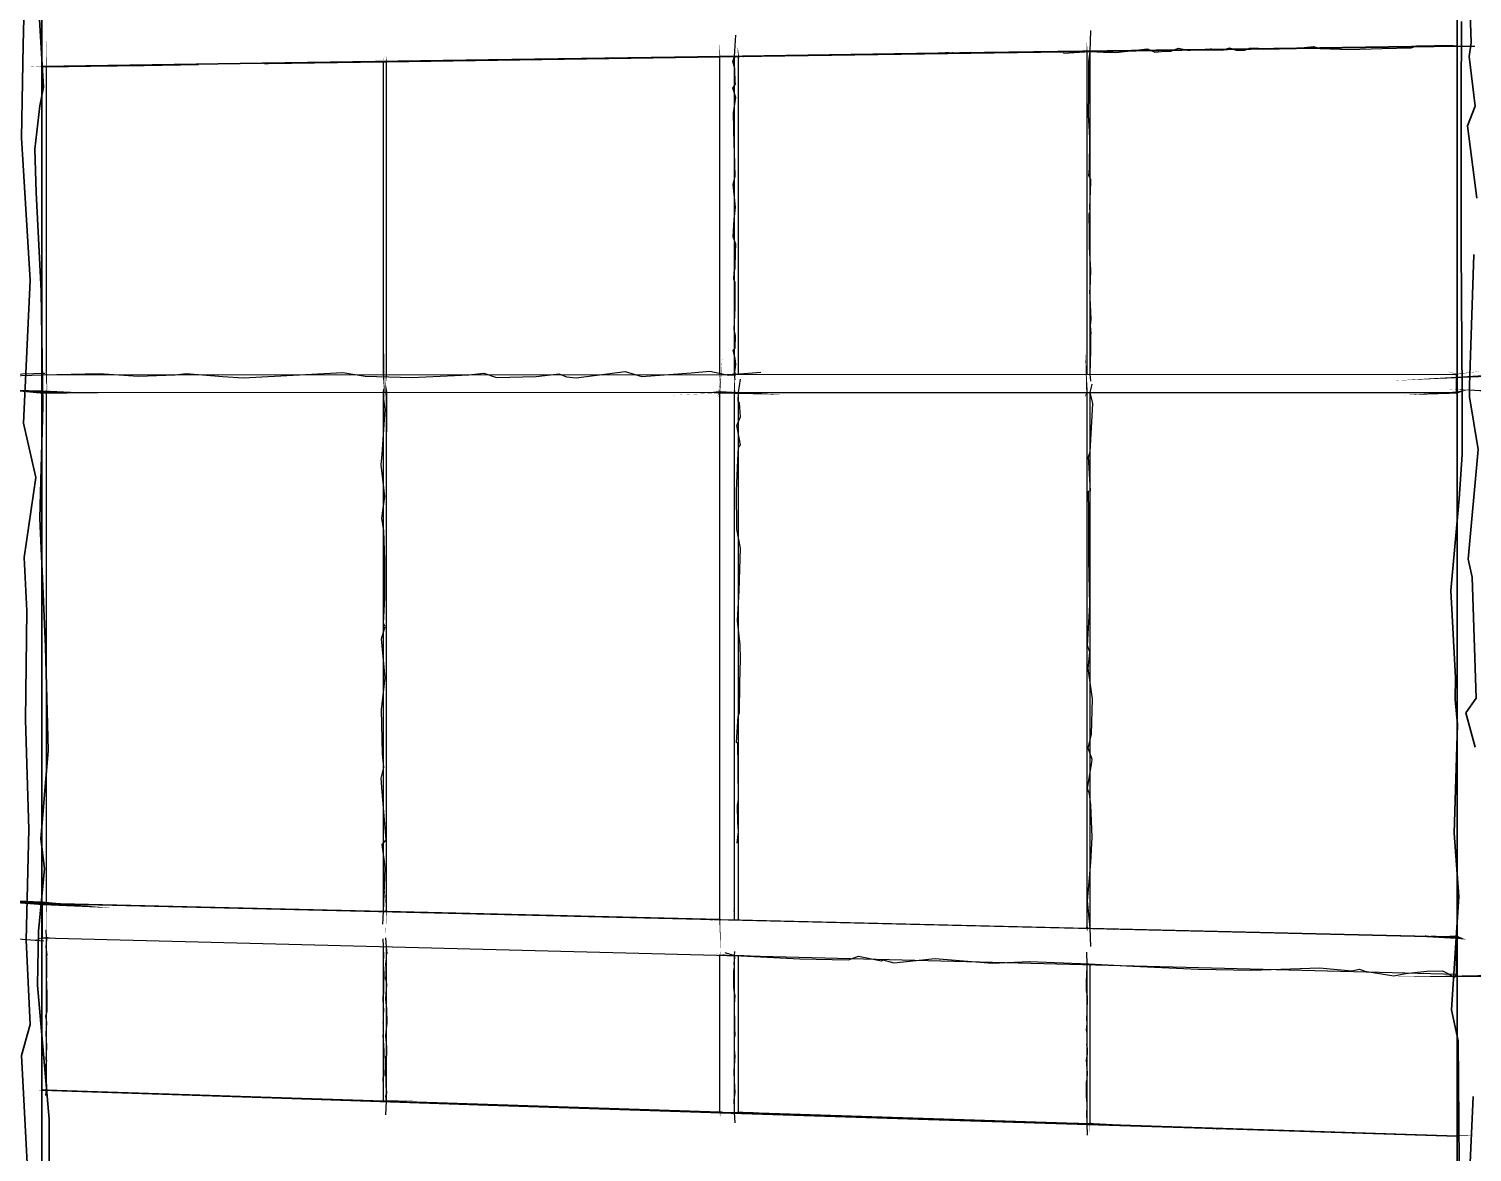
# Model space of a CAD drawing. Header units: inches. Extents: x -877 to 882, y -418 to 410.
# Drawn here: x -125.1 to 60.5, y -194.2 to -49.8 of the extents above; entities that cross this region are included whole.
import ezdxf

# ---------------------------------------------------------------- set-up
doc = ezdxf.new("R2010")
doc.units = ezdxf.units.IN
doc.header["$LTSCALE"] = 0.5
doc.header["$MEASUREMENT"] = 0
doc.layers.get('0').update_dxf_attribs({"lineweight": 18})
for name, color, linetype, lineweight in [('A-Glaz-Curt', 52, 'Continuous', 35), ('A-Glaz-Curt-Unit', 51, 'Continuous', 25), ('A-Wall', 113, 'Continuous', 35)]:
    doc.layers.add(name, color=color, linetype=linetype, lineweight=lineweight)

# ---------------------------------------------------------------- blocks, each defined once
blk = doc.blocks.new('*U12')
at = {"color": 7, "linetype": 'Continuous', "lineweight": -3}
for p, q in [((-33.86, -53.33), (-33.86, -53.33)), ((-33.86, -87.38), (-33.86, -53.33)), ((-122.83, -54.64), (-117.19, -54.56)), ((-117.19, -54.56), (-110.32, -54.46)), ((-94.82, -54.23), (-94.29, -54.22)), ((-33.86, -94.19), (-33.86, -87.38)), ((-35.31, -94.19), (-34.82, -94.19)), ((-33.86, -152.99), (-33.86, -96.49)), ((-33.86, -164.29), (-33.86, -152.99)), ((-33.86, -164.29), (-33.86, -164.29)), ((-35.31, -168.88), (-34.98, -168.88)), ((-34.38, -168.9), (-34.38, -168.9)), ((-33.86, -185.68), (-33.86, -168.91)), ((-33.86, -189.04), (-33.86, -185.68)), ((-79.51, -187.56), (-79.14, -187.57)), ((-79.14, -187.57), (-36.27, -188.97))]:
    blk.add_line(p, q, dxfattribs=at)
at = {"layer": 'A-Glaz-Curt', "color": 143, "linetype": 'Continuous', "lineweight": 35}
for p, q in [((58.53, -241.6), (58.53, 322.39)), ((-123.44, -232.62), (-123.44, 296.7)), ((58.53, -51.95), (58.53, -40.58)), ((-123.44, -54.62), (-123.44, -43.96)), ((26.15, -52.4), (58.53, -51.95)), ((58.53, -51.95), (58.53, -51.95)), ((-95.12, -54.19), (-66.02, -53.75)), ((-66.02, -53.75), (-36.12, -53.3)), ((-36.12, -53.3), (-5.4, -52.85)), ((-5.4, -52.85), (26.15, -52.4)), ((-123.44, -54.62), (-95.12, -54.19)), ((-123.44, -54.62), (-122.83, -54.64)), ((-123.44, -186.18), (-122.83, -186.14)), ((-123.44, -196.84), (-123.44, -186.18)), ((-123.44, -186.18), (-95.12, -187.15)), ((-95.12, -187.15), (-66.02, -188.12)), ((-66.02, -188.12), (-36.12, -189.11)), ((-36.12, -189.11), (-5.4, -190.1)), ((-5.4, -190.1), (26.15, -191.1)), ((26.15, -191.1), (58.53, -192.11)), ((58.53, -203.48), (58.53, -192.11)), ((58.53, -192.11), (58.53, -192.11))]:
    blk.add_line(p, q, dxfattribs=at)
at = {"layer": 'A-Glaz-Curt-Unit', "color": 141, "linetype": 'Continuous', "lineweight": 25}
for p, q in [((-79.14, -54), (-36.27, -53.37)), ((-33.86, -53.33), (10.95, -52.67)), ((11.34, -52.67), (58.53, -51.97)), ((-122.83, -94.23), (-122.83, -54.64)), ((-110.3, -54.46), (-103.29, -54.35)), ((-94.3, -54.22), (-79.51, -54)), ((-122.83, -162.15), (-122.83, -96.46)), ((-122.83, -162.15), (-79.51, -163.19)), ((-79.14, -163.2), (-36.27, -164.23)), ((-33.86, -164.29), (10.95, -165.36)), ((-122.83, -186.14), (-122.83, -166.64)), ((11.34, -165.37), (58.53, -166.5)), ((-122.83, -186.14), (-79.51, -187.56)), ((-33.86, -189.04), (10.95, -190.5)), ((11.34, -190.52), (58.53, -192.06))]:
    blk.add_line(p, q, dxfattribs=at)
at = {"layer": 'A-Glaz-Curt-Unit', "color": 143, "linetype": 'Continuous', "lineweight": 25}
for p, q in [((-36.27, -53.34), (-34.38, -53.31)), ((-36.27, -94.19), (-36.27, -53.34)), ((-34.38, -94.19), (-34.38, -53.31)), ((-34.38, -53.31), (-33.86, -53.33)), ((10.95, -94.17), (10.95, -52.67)), ((10.95, -52.67), (11.34, -52.67)), ((11.34, -94.17), (11.34, -52.67)), ((-79.51, -94.21), (-79.51, -54)), ((-79.51, -54), (-79.14, -54)), ((-79.14, -94.21), (-79.14, -54)), ((-123.37, -94.23), (-34.82, -94.19)), ((-123.37, -96.46), (-123.37, -94.23)), ((-35.31, -94.19), (-34.38, -94.19)), ((-34.38, -94.19), (58.48, -94.15)), ((-34.38, -94.19), (-34.38, -94.19)), ((58.48, -96.52), (58.48, -94.15)), ((58.48, -94.15), (58.53, -94.15)), ((-123.37, -96.46), (-36.26, -96.49)), ((-79.51, -163.19), (-79.51, -96.47)), ((-79.14, -163.2), (-79.14, -96.47)), ((-36.27, -164.27), (-36.27, -96.49)), ((-36.27, -96.49), (-36.26, -96.49)), ((-36.27, -96.49), (-34.38, -96.49)), ((-34.38, -164.31), (-34.38, -96.49)), ((-34.38, -96.49), (-34.37, -96.49)), ((-34.37, -96.49), (58.48, -96.52)), ((10.95, -165.36), (10.95, -96.5)), ((11.34, -165.37), (11.34, -96.5)), ((58.48, -96.52), (58.53, -96.52)), ((-123.37, -162.18), (-122.83, -162.15)), ((-123.37, -166.62), (-123.37, -162.18)), ((-123.37, -162.18), (58.48, -166.54)), ((-79.51, -163.19), (-79.14, -163.2)), ((-36.27, -164.27), (-34.38, -164.31)), ((-34.38, -164.31), (-33.86, -164.29)), ((-123.37, -166.62), (-35.02, -168.88)), ((10.95, -165.36), (11.34, -165.37)), ((58.48, -171.28), (58.48, -166.54)), ((58.48, -166.54), (58.53, -166.54)), ((-79.51, -187.56), (-79.51, -167.74)), ((-79.14, -187.57), (-79.14, -167.75)), ((-36.27, -189.02), (-36.27, -168.85)), ((-35.31, -168.88), (-34.38, -168.9)), ((-34.38, -189.08), (-34.38, -168.9)), ((-34.38, -168.9), (-34.38, -168.9)), ((-34.38, -168.9), (58.48, -171.28)), ((10.95, -190.5), (10.95, -170.06)), ((11.34, -190.52), (11.34, -170.07)), ((58.48, -171.28), (58.53, -171.27)), ((-36.27, -189.02), (-34.38, -189.08)), ((-34.38, -189.08), (-33.86, -189.04)), ((10.95, -190.5), (11.34, -190.52))]:
    blk.add_line(p, q, dxfattribs=at)
blk = doc.blocks.new('New Napkin Sketch')
at = {"layer": 'A-Wall', "color": 143, "linetype": 'Continuous', "lineweight": 35}
for p, q in [((58.53, -51.95), (58.53, -40.58)), ((-123.44, -54.62), (-123.44, -43.96)), ((58.53, -51.95), (58.53, -51.95)), ((-123.44, -54.62), (-122.83, -54.64)), ((-123.44, -186.18), (-122.83, -186.14)), ((-123.44, -196.84), (-123.44, -186.18)), ((58.53, -203.48), (58.53, -192.11)), ((58.53, -192.11), (58.53, -192.11))]:
    blk.add_line(p, q, dxfattribs=at)
at = {"layer": 'A-Wall', "color": 143, "linetype": 'Continuous', "lineweight": 25}
for p, q in [((-36.27, -53.34), (-34.38, -53.31)), ((-34.38, -53.31), (-33.86, -53.33)), ((10.95, -52.67), (11.34, -52.67)), ((-79.51, -54), (-79.14, -54)), ((-123.37, -96.46), (-123.37, -94.23)), ((-35.31, -94.19), (-34.38, -94.19)), ((-34.38, -94.19), (-34.38, -94.19)), ((58.48, -96.52), (58.48, -94.15)), ((58.48, -94.15), (58.53, -94.15)), ((-36.27, -96.49), (-36.26, -96.49)), ((-36.27, -96.49), (-34.38, -96.49)), ((-34.38, -96.49), (-34.37, -96.49)), ((58.48, -96.52), (58.53, -96.52)), ((-123.37, -162.18), (-122.83, -162.15)), ((-123.37, -166.62), (-123.37, -162.18)), ((-79.51, -163.19), (-79.14, -163.2)), ((-36.27, -164.27), (-34.38, -164.31)), ((-34.38, -164.31), (-33.86, -164.29)), ((10.95, -165.36), (11.34, -165.37)), ((58.48, -171.28), (58.48, -166.54)), ((58.48, -166.54), (58.53, -166.54)), ((-35.31, -168.88), (-34.38, -168.9)), ((-34.38, -168.9), (-34.38, -168.9)), ((58.48, -171.28), (58.53, -171.27)), ((-36.27, -189.02), (-34.38, -189.08)), ((-34.38, -189.08), (-33.86, -189.04)), ((10.95, -190.5), (11.34, -190.52))]:
    blk.add_line(p, q, dxfattribs=at)
at = {"layer": 'A-Wall', "color": 7, "linetype": 'Continuous', "lineweight": -3}
for p, q in [((-33.86, -53.33), (-33.86, -53.33)), ((-122.83, -54.64), (-117.19, -54.56)), ((-117.19, -54.56), (-110.32, -54.46)), ((-94.82, -54.23), (-94.29, -54.22)), ((-33.86, -94.19), (-33.86, -87.38)), ((-35.31, -94.19), (-34.82, -94.19)), ((-33.86, -164.29), (-33.86, -152.99)), ((-33.86, -164.29), (-33.86, -164.29)), ((-35.31, -168.88), (-34.98, -168.88)), ((-34.38, -168.9), (-34.38, -168.9)), ((-33.86, -185.68), (-33.86, -168.91)), ((-33.86, -189.04), (-33.86, -185.68)), ((-79.51, -187.56), (-79.14, -187.57))]:
    blk.add_line(p, q, dxfattribs=at)
at = {"layer": 'A-Wall', "color": 141, "linetype": 'Continuous', "lineweight": 25}
for p, q in [((-110.3, -54.46), (-103.29, -54.35)), ((-94.3, -54.22), (-79.51, -54))]:
    blk.add_line(p, q, dxfattribs=at)
at = {"layer": 'A-Wall', "color": 143, "linetype": 'Continuous', "lineweight": 35, "extrusion": (0, 0, -1)}
for points in [[(-58.82, -260.25), (-58.53, -241.6), (-58.97, -240.86), (-59.14, -224.29), (-57.71, -213.1), (-58.79, -195.48), (-58.66, -179.86), (-57.82, -175.87), (-58.75, -161.32), (-58.15, -153.16), (-58.6, -139.18), (-58.29, -135.98), (-58.34, -133.19), (-57.74, -121.97), (-58.79, -110.18), (-59.17, -104.48), (-59.17, -96.77), (-59.08, -77.96), (-59.08, -59.05), (-59.09, -48.82)], [(-60.92, -231.12), (-60.1, -215.56), (-60.9, -212.49), (-60.22, -195.54), (-60.61, -186.99)], [(-60.88, -142.12), (-59.65, -137.68), (-61.01, -135.79), (-60.46, -120.24), (-59.98, -117.92), (-61.24, -103.83), (-60.12, -97.07), (-60.15, -95.6), (-60.71, -78.77)], [(-61.08, -71.51), (-59.88, -62.24), (-60.86, -59.69), (-60.08, -53.34), (-60.36, -51.57), (-59.81, -34.55), (-60.23, -17.34), (-60.93, -0.15)], [(122.62, -242.34), (123.44, -232.62), (122.61, -214.25), (122.52, -206.45), (122.49, -189.92), (123.98, -172.71), (123.86, -165.75), (123.09, -157.73), (123.58, -153.9), (122.61, -142.54), (122.99, -129.21), (123.68, -112.68), (123.3, -98.21), (123.53, -83.46), (124.18, -70.81), (124.34, -65.22), (123.69, -59.67), (123.22, -57.27), (124.29, -39.15)], [(125.04, -237.61), (125.17, -232.53), (125.38, -231.46), (126.04, -216.71), (124.61, -205.6), (126.02, -201.97), (125.19, -198.01), (126.04, -181.73), (124.96, -177.77), (125.45, -166.91), (125.1, -152.68), (125.55, -138.61), (125.36, -124.56), (125.73, -117.74), (124.23, -107.42), (125.78, -100.47), (124.95, -82.07), (126.04, -63.78), (125.84, -51.84), (125.71, -46.72)]]:
    blk.add_lwpolyline(points, dxfattribs=at)
at = {"layer": 'A-Wall', "color": 143, "linetype": 'Continuous', "lineweight": 25, "extrusion": (0, 0, -1)}
for points in [[(-11.46, -95.06), (-11.34, -94.17), (-11.42, -91.11), (-11.44, -88.98), (-11.49, -88.96), (-11.4, -87.9), (-11.5, -87.1), (-11.31, -83.39), (-11.37, -83.27), (-11.45, -80.79), (-11.27, -77.84), (-11.28, -75.77), (-11.23, -73.78), (-11.21, -73.56), (-11.35, -73.35), (-11.32, -72.76), (-11.44, -69.49), (-11.44, -69.12), (-11.2, -68.65), (-11.27, -67.69), (-11.33, -63.91), (-11.26, -62.97), (-11.14, -60.88), (-11.17, -57.91), (-11.18, -53.95), (-11.34, -52.67), (-11.46, -49.98)], [(34.27, -94.88), (34.38, -94.19), (34.19, -92.93), (34.28, -92.12), (34.55, -91.09), (34.31, -90.8), (34.25, -89.22), (34.41, -88.4), (34.28, -85.64), (34.28, -82.32), (34.47, -82), (34.4, -81.07), (34.27, -80.54), (34.25, -78.44), (34.22, -77.45), (34.55, -76.48), (34.42, -74.28), (34.25, -72.68), (34.53, -69.76), (34.3, -68.71), (34.36, -65.62), (34.4, -64.6), (34.49, -60.56), (34.19, -58.6), (34.58, -57.38), (34.22, -56.77), (34.28, -56.73), (34.34, -54.86), (34.58, -53.97), (34.38, -53.31), (34.22, -50.56)], [(130.4, -94.24), (123.04, -94.01)], [(128.78, -94.4), (123.37, -94.23), (116.01, -94.07), (111.06, -94.41), (106.31, -94.25), (104.9, -94.05), (100.15, -94.47), (97.57, -94.63), (93.53, -94.43), (84.72, -93.93), (81.85, -94.43), (77.32, -94.56), (75.91, -94.59), (68.54, -94.25), (66.59, -94.01), (64.96, -94.59), (59.9, -94.44), (56.93, -94.12), (56, -94.48), (54.73, -94.64), (48.43, -93.83), (46.31, -94.46), (39.95, -94), (37.56, -93.78), (35.16, -94.27), (34.82, -94.19), (31, -93.91)], [(79.6, -164.87), (79.51, -163.19), (79.29, -157.69), (79.33, -157.14), (79.66, -154.63), (79.18, -154.01), (79.68, -147.85), (79.8, -146.1), (79.47, -144.73), (79.62, -142.94), (79.75, -137.28), (79.31, -133.21), (79.77, -128.17), (79.3, -126.58), (79.53, -126.16), (79.32, -122.92), (79.34, -118.08), (79.48, -114.31), (79.74, -112.65), (79.35, -109.87), (79.81, -105.82), (79.7, -104.47), (79.28, -98.7), (79.47, -97.34), (79.51, -96.47), (79.45, -96.04)], [(-11.42, -167.74), (-11.34, -165.37), (-11, -161.87), (-11.44, -156.92), (-11.61, -153.68), (-11.42, -149.53), (-11.25, -148.12), (-11.02, -147.43), (-11.57, -144.04), (-11.63, -143.69), (-11.1, -142.22), (-11.52, -140.42), (-11.67, -135.9), (-11.11, -131.99), (-11.33, -129.87), (-11.01, -129.03), (-11.31, -123.82), (-11.18, -118.01), (-11.17, -111.91), (-11.15, -109.18), (-11.39, -109.14), (-11.15, -104.77), (-11.34, -104.13), (-11.68, -97.92), (-11.34, -96.5), (-11.61, -95.43)], [(130.4, -166.43), (123.18, -166.99)], [(79.45, -187.58), (79.51, -187.56), (79.51, -187.14), (79.5, -185.49), (79.55, -184.62), (79.43, -184.21), (79.46, -182.99), (79.41, -181.12), (79.56, -179.14), (79.49, -179.09), (79.51, -177.66), (79.56, -177.59), (79.53, -177.34), (79.52, -176.8), (79.5, -176.37), (79.47, -176.06), (79.45, -176.01), (79.56, -174.51), (79.55, -174.15), (79.46, -173.75), (79.47, -172.81), (79.43, -171.2), (79.51, -169.94), (79.45, -168.63), (79.51, -168.22), (79.51, -167.74), (79.55, -166.74)], [(79.21, -189.37), (79.14, -187.57), (79.23, -186.97), (79.11, -186.65), (79.1, -186.53), (79.15, -185.6), (79.15, -185.04), (79.21, -183.79), (79.19, -181.85), (79.07, -181.68), (79.09, -180.68), (79.2, -179.22), (79.07, -177.89), (79.05, -177.63), (79.1, -175.77), (79.19, -174.47), (79.1, -172.56), (79.19, -171.85), (79.21, -171.81), (79.16, -171.42), (79.17, -170.37), (79.22, -170.03), (79.12, -169.27), (79.11, -168.95), (79.14, -168.72), (79.04, -168.62), (79.14, -167.75), (79.2, -166.6)], [(35.64, -168.5), (34.38, -168.9), (25.98, -169.32), (19.71, -169.43), (18.44, -168.96), (15.49, -169.57), (15.31, -169.43), (13.88, -169.81), (8.57, -169.25), (1.24, -169.85), (-3.57, -169.67), (-11.17, -169.94), (-16.86, -170.25), (-25.26, -170.65), (-32.15, -170.76), (-40.84, -170.45), (-44.99, -170.86), (-45.99, -170.66), (-46.69, -170.9), (-50.4, -171.51), (-51.91, -171.21), (-54.65, -170.9), (-56.67, -170.84), (-58.23, -171.65), (-58.48, -171.28), (-58.61, -171.47)], [(34.29, -190.4), (34.38, -189.08), (34.37, -188.49), (34.4, -187.48), (34.3, -186.49), (34.37, -184.98), (34.4, -183.75), (34.29, -181.8), (34.34, -181.47), (34.36, -180.92), (34.38, -179.49), (34.31, -179.18), (34.34, -178.18), (34.34, -177.3), (34.37, -175.91), (34.38, -175.13), (34.35, -174.59), (34.3, -174.06), (34.44, -173.37), (34.46, -172.84), (34.45, -170.89), (34.36, -170.32), (34.44, -169.93), (34.34, -169.16), (34.38, -168.9), (34.35, -168.36)], [(-11.03, -191.96), (-10.95, -190.5), (-10.93, -189.05), (-10.96, -188.52), (-10.99, -187.91), (-10.88, -187.03), (-10.9, -185.11), (-10.98, -184.8), (-11.03, -184.03), (-10.9, -182.28), (-11.01, -181.55), (-11, -180.89), (-10.92, -180.3), (-10.96, -180.18), (-10.95, -178.85), (-10.9, -178.53), (-10.95, -177.61), (-10.94, -176.97), (-10.99, -176.22), (-11.03, -174.26), (-10.9, -174.11), (-11.03, -174.1), (-10.88, -173.37), (-10.9, -172.81), (-10.89, -172), (-10.93, -171.61), (-10.95, -170.06), (-10.91, -168.45)]]:
    blk.add_lwpolyline(points, dxfattribs=at)
at = {"layer": 'A-Wall', "color": 141, "linetype": 'Continuous', "lineweight": 25, "extrusion": (0, 0, -1)}
for points in [[(122.86, -96.8, 0, 0.152, 0), (122.83, -94.23, 0.152, 0, 0), (122.86, -91.08, 0, 0, 0), (122.8, -90.97, 0, 0, 0), (122.76, -90.33, 0, 0, 0), (123.02, -87.34, 0, 0, 0), (122.89, -85.45, 0, 0, 0), (122.94, -85.21, 0, 0, 0), (122.83, -84.94, 0, 0, 0), (122.98, -81.11, 0, 0, 0), (122.71, -77.69, 0, 0, 0), (122.66, -75.33, 0, 0, 0), (122.8, -73.5, 0, 0, 0), (122.96, -69.91, 0, 0, 0), (122.86, -69.69, 0, 0, 0), (122.71, -68.05, 0, 0, 0), (123.02, -67.85, 0, 0, 0), (123, -64.37, 0, 0, 0), (122.82, -61.98, 0, 0, 0), (122.99, -59.87, 0, 0, 0), (122.85, -56.23, 0, 0.105, 0), (122.83, -54.64, 0.105, 0, 0), (122.84, -51.19, 0, 0, 0)], [(82.56, -54.1, 0, 0.00573, 0), (79.14, -54, 0.00573, 0, 0), (78.9, -53.88, 0, 0, 0), (74.71, -54.1, 0, 0, 0), (71.89, -53.77, 0, 0, 0), (68.78, -53.97, 0, 0, 0), (66.54, -53.66, 0, 0, 0), (63.09, -53.83, 0, 0, 0), (61.36, -53.9, 0, 0, 0), (61.31, -53.62, 0, 0, 0), (61.14, -53.82, 0, 0, 0), (57.64, -53.64, 0, 0, 0), (57.52, -53.81, 0, 0, 0), (55.48, -53.63, 0, 0, 0), (54.18, -53.66, 0, 0, 0), (52.11, -53.5, 0, 0, 0), (51.21, -53.68, 0, 0, 0), (48.9, -53.41, 0, 0, 0), (45.75, -53.67, 0, 0, 0), (41.72, -53.59, 0, 0, 0), (37.77, -53.46, 0, 0.0211, 0), (36.27, -53.37, 0.0211, 0, 0), (32.53, -53.52, 0, 0, 0)], [(37.15, -53.46, 0, 0.127, 0), (33.86, -53.33, 0.127, 0, 0), (31.65, -53.28, 0, 0, 0), (31.09, -53.37, 0, 0, 0), (26.69, -53.29, 0, 0, 0), (25.23, -53.33, 0, 0, 0), (23.4, -53.38, 0, 0, 0), (20.41, -53.31, 0, 0, 0), (17.71, -52.89, 0, 0, 0), (13.24, -53.14, 0, 0, 0), (8.84, -52.74, 0, 0, 0), (5.67, -52.9, 0, 0, 0), (1.42, -52.66, 0, 0, 0), (-2.88, -52.75, 0, 0, 0), (-3.18, -52.73, 0, 0, 0), (-4.19, -52.72, 0, 0, 0), (-5.55, -52.63, 0, 0, 0), (-9.34, -52.74, 0, 0, 0), (-10.74, -52.51, 0, 0.223, 0), (-10.95, -52.67, 0.223, 0, 0), (-14.5, -52.79, 0, 0, 0)], [(122.77, -167.06, 0, 0.0677, 0), (122.83, -162.15, 0.0677, 0, 0), (122.78, -160.96, 0, 0, 0), (123.15, -154.45, 0, 0, 0), (122.51, -150.17, 0, 0, 0), (122.61, -147, 0, 0, 0), (123.14, -146.3, 0, 0, 0), (122.9, -140.81, 0, 0, 0), (122.69, -137.82, 0, 0, 0), (122.55, -134.14, 0, 0, 0), (122.72, -133.62, 0, 0, 0), (123.03, -130.56, 0, 0, 0), (122.85, -125.11, 0, 0, 0), (122.73, -119.05, 0, 0, 0), (122.84, -115.8, 0, 0, 0), (123.03, -113.59, 0, 0, 0), (122.55, -110.97, 0, 0, 0), (122.84, -105.89, 0, 0, 0), (123.16, -103.97, 0, 0, 0), (122.64, -103.05, 0, 0, 0), (122.72, -102.04, 0, 0, 0), (122.99, -96.74, 0, 0.0465, 0), (122.83, -96.46, 0.0465, 0, 0), (122.57, -94.76, 0, 0, 0)], [(123.5, -162.18, 0, 0.122, 0), (122.83, -162.15, 0.122, 0, 0), (122, -162.35, 0, 0, 0), (119.73, -162.15, 0, 0, 0), (115.57, -162.15, 0, 0, 0), (115.39, -162.49, 0, 0, 0), (112.89, -162.31, 0, 0, 0), (109.36, -162.5, 0, 0, 0), (105.88, -162.56, 0, 0, 0), (105.81, -162.6, 0, 0, 0), (102.76, -162.73, 0, 0, 0), (102.35, -162.63, 0, 0, 0), (100.23, -162.77, 0, 0, 0), (97, -162.85, 0, 0, 0), (94.25, -163, 0, 0, 0), (93.22, -162.95, 0, 0, 0), (92.95, -162.67, 0, 0, 0), (92.48, -163.07, 0, 0, 0), (89.94, -162.88, 0, 0, 0), (86.67, -162.9, 0, 0, 0), (84.36, -162.95, 0, 0, 0), (80.23, -163.17, 0, 0.106, 0), (79.51, -163.19, 0.106, 0, 0), (79.09, -163.05, 0, 0, 0)], [(79.35, -163.21, 0, 0.196, 0), (79.14, -163.2, 0.196, 0, 0), (78.74, -163.22, 0, 0, 0), (77.53, -163.39, 0, 0, 0), (74.54, -163.4, 0, 0, 0), (73.37, -163.47, 0, 0, 0), (69.6, -163.29, 0, 0, 0), (67.48, -163.28, 0, 0, 0), (64.49, -163.36, 0, 0, 0), (61.48, -163.56, 0, 0, 0), (58.91, -163.62, 0, 0, 0), (56.75, -163.85, 0, 0, 0), (53.47, -163.79, 0, 0, 0), (49.72, -163.88, 0, 0, 0), (45.75, -164.13, 0, 0, 0), (42.6, -164.22, 0, 0, 0), (42.32, -164.09, 0, 0, 0), (40.89, -163.98, 0, 0, 0), (37.35, -164.41, 0, 0.0983, 0), (36.27, -164.23, 0.0983, 0, 0), (34.77, -164.4, 0, 0, 0)], [(37.71, -164.39, 0, 0.112, 0), (33.86, -164.29, 0.112, 0, 0), (32.43, -164.36, 0, 0, 0), (29.71, -164.34, 0, 0, 0), (27.85, -164.46, 0, 0, 0), (23.73, -164.42, 0, 0, 0), (22.12, -164.38, 0, 0, 0), (20.27, -164.61, 0, 0, 0), (16.87, -164.79, 0, 0, 0), (13.75, -164.92, 0, 0, 0), (13.5, -164.58, 0, 0, 0), (9.05, -164.91, 0, 0, 0), (6.55, -165.08, 0, 0, 0), (3.01, -164.97, 0, 0, 0), (0.95, -165.05, 0, 0, 0), (-3.47, -165.26, 0, 0, 0), (-5.79, -165.17, 0, 0, 0), (-8.69, -165.37, 0, 0.0531, 0), (-10.95, -165.36, 0.0531, 0, 0), (-11.38, -165.25, 0, 0, 0)], [(-10.76, -165.47, 0, 0.0339, 0), (-11.34, -165.37, 0.0339, 0, 0), (-14.94, -165.62, 0, 0, 0), (-19.35, -165.59, 0, 0, 0), (-23.41, -165.55, 0, 0, 0), (-25.61, -165.78, 0, 0, 0), (-28.05, -165.71, 0, 0, 0), (-31.75, -165.97, 0, 0, 0), (-32.62, -165.9, 0, 0, 0), (-36.03, -166.06, 0, 0, 0), (-36.15, -165.98, 0, 0, 0), (-40.46, -166.3, 0, 0, 0), (-43.09, -166.29, 0, 0, 0), (-47.45, -166.17, 0, 0, 0), (-51.63, -166.4, 0, 0, 0), (-54.2, -166.3, 0, 0.117, 0), (-58.53, -166.5, 0.117, 0, 0), (-58.85, -166.72, 0, 0, 0)], [(124.14, -186.23, 0, 0.0957, 0), (122.83, -186.14, 0.0957, 0, 0), (120.71, -186.26, 0, 0, 0), (117.6, -186.42, 0, 0, 0), (113.89, -186.4, 0, 0, 0), (109.98, -186.51, 0, 0, 0), (108.49, -186.43, 0, 0, 0), (107.01, -186.77, 0, 0, 0), (104.12, -186.71, 0, 0, 0), (104.13, -186.91, 0, 0, 0), (102.86, -186.71, 0, 0, 0), (99.38, -186.82, 0, 0, 0), (98.15, -187.08, 0, 0, 0), (95.64, -187.09, 0, 0, 0), (91.95, -187.32, 0, 0, 0), (91.81, -187.18, 0, 0, 0), (89.95, -187.12, 0, 0, 0), (85.86, -187.55, 0, 0, 0), (82.47, -187.25, 0, 0, 0), (81.25, -187.53, 0, 0.157, 0), (79.51, -187.56, 0.157, 0, 0), (78.9, -187.67, 0, 0, 0)], [(36.37, -189.08, 0, 0.134, 0), (33.86, -189.04, 0.134, 0, 0), (31.45, -189, 0, 0, 0), (27.77, -189.38, 0, 0, 0), (25.25, -189.52, 0, 0, 0), (24.82, -189.5, 0, 0, 0), (20.76, -189.53, 0, 0, 0), (16.79, -189.53, 0, 0, 0), (13.75, -189.58, 0, 0, 0), (13.55, -189.82, 0, 0, 0), (9.18, -190.02, 0, 0, 0), (7.9, -189.78, 0, 0, 0), (4.71, -189.97, 0, 0, 0), (0.43, -190.28, 0, 0, 0), (0.02, -190.25, 0, 0, 0), (-2.01, -190.12, 0, 0, 0), (-2.87, -190.05, 0, 0, 0), (-6.95, -190.35, 0, 0, 0), (-10.42, -190.62, 0, 0.145, 0), (-10.95, -190.5, 0.145, 0, 0), (-11.47, -190.39, 0, 0, 0)], [(-8.14, -190.37, 0, 0.216, 0), (-11.34, -190.52, 0.216, 0, 0), (-14.74, -190.59, 0, 0, 0), (-15.51, -190.65, 0, 0, 0), (-19.57, -190.9, 0, 0, 0), (-21.38, -190.77, 0, 0, 0), (-24.42, -190.93, 0, 0, 0), (-24.48, -190.92, 0, 0, 0), (-25.12, -190.94, 0, 0, 0), (-29.74, -190.99, 0, 0, 0), (-31.47, -191, 0, 0, 0), (-33.04, -191.12, 0, 0, 0), (-36.11, -191.54, 0, 0, 0), (-37.76, -191.54, 0, 0, 0), (-40.61, -191.59, 0, 0, 0), (-45.08, -191.65, 0, 0, 0), (-46.33, -191.65, 0, 0, 0), (-46.98, -191.51, 0, 0, 0), (-48.2, -191.55, 0, 0, 0), (-51.01, -191.79, 0, 0, 0), (-52.71, -191.98, 0, 0, 0), (-53.16, -191.76, 0, 0, 0), (-55.05, -191.95, 0, 0.125, 0), (-58.53, -192.06, 0.125, 0, 0), (-61.04, -191.94, 0, 0, 0)]]:
    blk.add_lwpolyline(points, format="xyseb", dxfattribs=at)
at = {"layer": 'A-Wall', "color": 143, "linetype": 'Continuous', "lineweight": 25, "extrusion": (0, 0, -1)}
for points in [[(36.46, -97.5, 0, 0.0499, 0), (36.27, -94.19, 0.0499, 0, 0), (36.18, -91.8, 0, 0, 0), (36.21, -90.15, 0, 0, 0), (36.29, -89.36, 0, 0, 0), (36.08, -87.32, 0, 0, 0), (36.42, -85.77, 0, 0, 0), (36.46, -84.79, 0, 0, 0), (36.46, -81.97, 0, 0, 0), (36.16, -78.99, 0, 0, 0), (36.35, -78.58, 0, 0, 0), (36.39, -75.14, 0, 0, 0), (36.27, -73.05, 0, 0, 0), (36.19, -68.98, 0, 0, 0), (36.15, -65.16, 0, 0, 0), (36.42, -61.49, 0, 0, 0), (36.33, -59.06, 0, 0, 0), (36.24, -55.57, 0, 0.136, 0), (36.27, -53.34, 0.136, 0, 0), (36.31, -51.77, 0, 0, 0)], [(-10.99, -98, 0, 0.00576, 0), (-10.95, -94.17, 0.00576, 0, 0), (-10.94, -90.71, 0, 0, 0), (-11.09, -89.73, 0, 0, 0), (-11.11, -88.05, 0, 0, 0), (-10.86, -85.27, 0, 0, 0), (-11.09, -82.31, 0, 0, 0), (-11.05, -80.53, 0, 0, 0), (-11.02, -77.01, 0, 0, 0), (-10.95, -76.38, 0, 0, 0), (-10.82, -73.38, 0, 0, 0), (-11.02, -69.38, 0, 0, 0), (-10.85, -65.33, 0, 0, 0), (-10.8, -61.48, 0, 0, 0), (-10.92, -60.64, 0, 0, 0), (-11.03, -58.98, 0, 0, 0), (-11.07, -57.77, 0, 0, 0), (-10.99, -56.62, 0, 0, 0), (-11.14, -55.95, 0, 0, 0), (-11.03, -52.8, 0, 0.149, 0), (-10.95, -52.67, 0.149, 0, 0), (-10.92, -51.45, 0, 0, 0)], [(79.34, -97.49, 0, 0.199, 0), (79.51, -94.21, 0.199, 0, 0), (79.41, -91.33, 0, 0, 0), (79.33, -89.4, 0, 0, 0), (79.64, -86.6, 0, 0, 0), (79.34, -85.5, 0, 0, 0), (79.45, -82.39, 0, 0, 0), (79.4, -81.97, 0, 0, 0), (79.61, -79.86, 0, 0, 0), (79.42, -76.9, 0, 0, 0), (79.48, -76.07, 0, 0, 0), (79.68, -75.96, 0, 0, 0), (79.64, -74.93, 0, 0, 0), (79.7, -71.14, 0, 0, 0), (79.64, -69.04, 0, 0, 0), (79.6, -65.75, 0, 0, 0), (79.66, -61.81, 0, 0, 0), (79.4, -58.02, 0, 0, 0), (79.54, -57.31, 0, 0.0426, 0), (79.51, -54, 0.0426, 0, 0), (79.41, -53.2, 0, 0, 0)], [(79.24, -95.59, 0, 0.172, 0), (79.14, -94.21, 0.172, 0, 0), (79.07, -94.03, 0, 0, 0), (78.97, -92.55, 0, 0, 0), (79.11, -90.24, 0, 0, 0), (79.24, -87.17, 0, 0, 0), (79, -85.54, 0, 0, 0), (79.12, -82.79, 0, 0, 0), (79.25, -80.57, 0, 0, 0), (79.32, -77.16, 0, 0, 0), (79.26, -74.87, 0, 0, 0), (79.22, -71.37, 0, 0, 0), (78.97, -68.58, 0, 0, 0), (79.15, -65, 0, 0, 0), (78.98, -61.02, 0, 0, 0), (79.01, -57.03, 0, 0, 0), (79.07, -56.69, 0, 0, 0), (79.21, -55.85, 0, 0.141, 0), (79.14, -54, 0.141, 0, 0), (79.19, -53.18, 0, 0, 0)], [(-11.02, -165.78, 0, 0.221, 0), (-10.95, -165.36, 0.221, 0, 0), (-10.9, -159.38, 0, 0, 0), (-10.97, -152.97, 0, 0, 0), (-11.07, -150.2, 0, 0, 0), (-11.22, -145, 0, 0, 0), (-10.82, -139.04, 0, 0, 0), (-10.81, -133.67, 0, 0, 0), (-11.12, -132.67, 0, 0, 0), (-11.18, -126.81, 0, 0, 0), (-11.06, -121.55, 0, 0, 0), (-11, -115.1, 0, 0, 0), (-11.26, -109, 0, 0, 0), (-10.84, -105.99, 0, 0, 0), (-11, -103.88, 0, 0, 0), (-11.22, -101.87, 0, 0, 0), (-10.64, -97.14, 0, 0.198, 0), (-10.95, -96.5, 0.198, 0, 0), (-10.71, -90.9, 0, 0, 0)], [(36.12, -169.24, 0, 0.132, 0), (36.27, -164.27, 0.132, 0, 0), (36.32, -161.45, 0, 0, 0), (36.38, -160.64, 0, 0, 0), (36.16, -159.03, 0, 0, 0), (36.51, -154.22, 0, 0, 0), (36.25, -151.85, 0, 0, 0), (36.45, -148.37, 0, 0, 0), (36.24, -144.92, 0, 0, 0), (36.58, -141.36, 0, 0, 0), (36.37, -140.59, 0, 0, 0), (36.42, -138.12, 0, 0, 0), (36.23, -136.61, 0, 0, 0), (36.49, -131.44, 0, 0, 0), (36.35, -130.59, 0, 0, 0), (36.34, -124.47, 0, 0, 0), (36.15, -119.53, 0, 0, 0), (36.48, -118.34, 0, 0, 0), (36.09, -114.61, 0, 0, 0), (36.05, -112.21, 0, 0, 0), (35.97, -108.16, 0, 0, 0), (36.04, -103.12, 0, 0, 0), (36.6, -96.99, 0, 0.128, 0), (36.27, -96.49, 0.128, 0, 0), (35.95, -92.07, 0, 0, 0)], [(35.39, -94.36, 0, 0.327, 0), (34.38, -94.19, 0.327, 0, 0), (34.27, -94.58, 0, 0, 0), (29.38, -94.26, 0, 0, 0), (20.83, -93.98, 0, 0, 0), (17.36, -94.51, 0, 0, 0), (13.07, -94.08, 0, 0, 0), (9.33, -94.4, 0, 0, 0), (3.9, -94.3, 0, 0, 0), (-4.13, -94.46, 0, 0, 0), (-5.53, -93.9, 0, 0, 0), (-12.79, -94.41, 0, 0, 0), (-18.04, -94.56, 0, 0, 0), (-25.53, -94.47, 0, 0, 0), (-33.23, -93.89, 0, 0, 0), (-42.33, -94.54, 0, 0, 0), (-47.53, -93.72, 0, 0, 0), (-48.89, -94.39, 0, 0, 0), (-48.92, -94.49, 0, 0, 0), (-51.88, -94.47, 0, 0, 0), (-57.15, -93.79, 0, 0.0757, 0), (-58.48, -94.15, 0.0757, 0, 0), (-61.84, -93.75, 0, 0, 0)], [(34.23, -164.55, 0, 0.0378, 0), (34.38, -164.31, 0.0378, 0, 0), (34.57, -162.62, 0, 0, 0), (34.65, -157.54, 0, 0, 0), (34.19, -153.2, 0, 0, 0), (34.14, -150.27, 0, 0, 0), (34.53, -145.11, 0, 0, 0), (34.3, -139.77, 0, 0, 0), (34.46, -134.34, 0, 0, 0), (34.68, -131.16, 0, 0, 0), (34.31, -129.63, 0, 0, 0), (34.24, -123.35, 0, 0, 0), (34.47, -118.88, 0, 0, 0), (34.05, -114.64, 0, 0, 0), (34.18, -114.53, 0, 0, 0), (34.68, -111.03, 0, 0, 0), (34.23, -110.65, 0, 0, 0), (34.35, -109.34, 0, 0, 0), (34.15, -102.65, 0, 0, 0), (34.54, -98.52, 0, 0, 0), (34.28, -96.53, 0, 0.187, 0), (34.38, -96.49, 0.187, 0, 0), (34.35, -93.68, 0, 0, 0)], [(-50.03, -95.01, 0, 0.326, 0), (-66.8, -94.15, 0.326, 0, 0), (-73.27, -93.61, 0, 0, 0), (-88.59, -94.04, 0, 0, 0), (-104.41, -93.37, 0, 0, 0), (-104.69, -94.78, 0, 0, 0), (-108.36, -94.5, 0, 0, 0), (-127.45, -94.33, 0, 0, 0), (-139.19, -93.5, 0, 0, 0), (-154.13, -94.78, 0, 0, 0), (-169.32, -93.97, 0, 0, 0), (-182.97, -93.8, 0, 0, 0), (-198.52, -93.89, 0, 0, 0), (-203.87, -94.94, 0, 0, 0), (-221.1, -93.71, 0, 0, 0), (-227.37, -93.32, 0, 0, 0), (-240.24, -93.64, 0, 0, 0), (-248.84, -94.87, 0, 0, 0), (-265.43, -93.77, 0, 0.244, 0), (-279.93, -94.06, 0.244, 0, 0), (-289.6, -94.85, 0, 0, 0)], [(128.84, -96.13, 0, 0.422, 0), (123.37, -96.46, 0.422, 0, 0), (116.15, -96.6, 0, 0, 0), (109.12, -96.52, 0, 0, 0), (101.72, -96.85, 0, 0, 0), (96.61, -96.31, 0, 0, 0), (92.96, -96.69, 0, 0, 0), (86.02, -96.78, 0, 0, 0), (82.84, -96.31, 0, 0, 0), (74.31, -96.66, 0, 0, 0), (70.07, -96.2, 0, 0, 0), (64.63, -96.54, 0, 0, 0), (56.42, -96.65, 0, 0, 0), (48.2, -96.86, 0, 0, 0), (44.3, -96.91, 0, 0, 0), (37.13, -96.42, 0, 0.311, 0), (36.26, -96.49, 0.311, 0, 0), (28.01, -96.8, 0, 0, 0)], [(79.23, -166.5, 0, 0.0699, 0), (79.14, -163.2, 0.0699, 0, 0), (79.43, -159.59, 0, 0, 0), (79, -154.84, 0, 0, 0), (79.4, -148.77, 0, 0, 0), (79.37, -147.49, 0, 0, 0), (79.04, -141.52, 0, 0, 0), (79.43, -136.52, 0, 0, 0), (79.46, -132.27, 0, 0, 0), (78.99, -128.94, 0, 0, 0), (79.17, -125.16, 0, 0, 0), (78.95, -121.98, 0, 0, 0), (79.03, -118.9, 0, 0, 0), (78.98, -116.15, 0, 0, 0), (79.23, -112.77, 0, 0, 0), (78.95, -109.45, 0, 0, 0), (79.26, -106.14, 0, 0, 0), (79.01, -102.21, 0, 0.262, 0), (79.14, -96.47, 0.262, 0, 0), (79.29, -95.08, 0, 0, 0)], [(42.94, -96.89, 0, 0.0497, 0), (34.37, -96.49, 0.0497, 0, 0), (29.27, -96.78, 0, 0, 0), (28.79, -96.46, 0, 0, 0), (27.23, -96.39, 0, 0, 0), (26.71, -96.49, 0, 0, 0), (17.46, -96.31, 0, 0, 0), (12.34, -96.72, 0, 0, 0), (8.71, -96.59, 0, 0, 0), (7.5, -96.75, 0, 0, 0), (-0.8, -96.92, 0, 0, 0), (-5.58, -96.33, 0, 0, 0), (-13.59, -96.47, 0, 0, 0), (-18.87, -96.19, 0, 0, 0), (-26.25, -96.49, 0, 0, 0), (-30.29, -96.48, 0, 0, 0), (-38.33, -96.15, 0, 0, 0), (-43.88, -96.82, 0, 0, 0), (-50.4, -96.41, 0, 0, 0), (-51.69, -96.86, 0, 0.268, 0), (-58.48, -96.52, 0.268, 0, 0), (-60.08, -96.09, 0, 0, 0)], [(-57.45, -96.07, 0, 0.359, 0), (-66.8, -96.52, 0.359, 0, 0), (-69.63, -96.93, 0, 0, 0), (-79.6, -97.04, 0, 0, 0), (-85.21, -96.14, 0, 0, 0), (-92.35, -96.3, 0, 0, 0), (-101.99, -96.47, 0, 0, 0), (-111.6, -96.47, 0, 0, 0), (-115.39, -96.52, 0, 0, 0), (-122.67, -96.29, 0, 0, 0), (-131.25, -96.44, 0, 0, 0), (-138.98, -96.24, 0, 0, 0), (-139.28, -96.97, 0, 0, 0), (-141.81, -96.64, 0, 0, 0), (-148.8, -96.8, 0, 0, 0), (-158.65, -96.78, 0, 0, 0), (-162.36, -96.48, 0, 0, 0), (-162.82, -96.52, 0, 0, 0), (-164.17, -96.76, 0, 0.353, 0), (-171.16, -96.55, 0.353, 0, 0), (-175.51, -96.26, 0, 0, 0)], [(138.41, -161.27, 0, 0.458, 0), (123.37, -162.18, 0.458, 0, 0), (114.24, -162.8, 0, 0, 0), (103.65, -162.63, 0, 0, 0), (94.52, -162.42, 0, 0, 0), (90.52, -163.63, 0, 0, 0), (73.08, -163.33, 0, 0, 0), (73.05, -163.18, 0, 0, 0), (65.05, -164.02, 0, 0, 0), (55.32, -164.55, 0, 0, 0), (54.96, -163.53, 0, 0, 0), (48.79, -164.09, 0, 0, 0), (41.37, -164.62, 0, 0, 0), (33.95, -164.13, 0, 0, 0), (27.58, -164.85, 0, 0, 0), (12.53, -164.02, 0, 0, 0), (3.57, -165.3, 0, 0, 0), (-14.61, -165.2, 0, 0, 0), (-25, -165.12, 0, 0, 0), (-33.64, -166.13, 0, 0, 0), (-36.3, -165.37, 0, 0, 0), (-53.3, -166.45, 0, 0.41, 0), (-58.48, -166.54, 0.41, 0, 0), (-59.69, -166.84, 0, 0, 0)], [(124.63, -166.93, 0, 0.148, 0), (123.37, -166.62, 0.148, 0, 0), (122.21, -166.49, 0, 0, 0), (117.83, -166.85, 0, 0, 0), (109.54, -167.22, 0, 0, 0), (108.29, -166.58, 0, 0, 0), (104.44, -167.22, 0, 0, 0), (101.04, -167.32, 0, 0, 0), (96.08, -166.99, 0, 0, 0), (88.75, -167.35, 0, 0, 0), (86.76, -167.18, 0, 0, 0), (83.22, -167.27, 0, 0, 0), (75.18, -167.74, 0, 0, 0), (67.59, -168.16, 0, 0, 0), (62.71, -168.32, 0, 0, 0), (61.9, -167.81, 0, 0, 0), (59.53, -168.12, 0, 0, 0), (51.53, -168.19, 0, 0, 0), (42.99, -168.47, 0, 0, 0), (36.91, -168.63, 0, 0.117, 0), (35.02, -168.88, 0.117, 0, 0), (31.16, -168.86, 0, 0, 0)], [(36.2, -189.69, 0, 0.086, 0), (36.27, -189.02, 0.086, 0, 0), (36.37, -188.4, 0, 0, 0), (36.17, -186.46, 0, 0, 0), (36.36, -185.96, 0, 0, 0), (36.34, -185.13, 0, 0, 0), (36.19, -183.33, 0, 0, 0), (36.23, -181.83, 0, 0, 0), (36.28, -180.22, 0, 0, 0), (36.31, -178.48, 0, 0, 0), (36.23, -176.57, 0, 0, 0), (36.35, -175.86, 0, 0, 0), (36.34, -174.67, 0, 0, 0), (36.22, -173.7, 0, 0, 0), (36.22, -172.5, 0, 0, 0), (36.25, -171.12, 0, 0, 0), (36.18, -169.4, 0, 0, 0), (36.24, -168.94, 0, 0.091, 0), (36.27, -168.85, 0.091, 0, 0), (36.25, -168.65, 0, 0, 0)], [(-11.27, -192.24, 0, 0.0507, 0), (-11.34, -190.52, 0.0507, 0, 0), (-11.34, -189.47, 0, 0, 0), (-11.36, -187.57, 0, 0, 0), (-11.35, -186.59, 0, 0, 0), (-11.33, -186.13, 0, 0, 0), (-11.44, -184.32, 0, 0, 0), (-11.39, -183.86, 0, 0, 0), (-11.39, -183.25, 0, 0, 0), (-11.41, -181.29, 0, 0, 0), (-11.26, -181.27, 0, 0, 0), (-11.3, -179.57, 0, 0, 0), (-11.27, -179.34, 0, 0, 0), (-11.32, -178.6, 0, 0, 0), (-11.32, -178.27, 0, 0, 0), (-11.26, -177.54, 0, 0, 0), (-11.28, -176.85, 0, 0, 0), (-11.28, -175.16, 0, 0, 0), (-11.26, -173.99, 0, 0, 0), (-11.27, -173.69, 0, 0, 0), (-11.31, -172.73, 0, 0, 0), (-11.29, -171.26, 0, 0, 0), (-11.31, -170.27, 0, 0.0399, 0), (-11.34, -170.07, 0.0399, 0, 0), (-11.4, -169.67, 0, 0, 0)], [(-50.74, -171.63, 0, 0.374, 0), (-66.8, -171.48, 0.374, 0, 0), (-83.59, -171.59, 0, 0, 0), (-87.31, -171.71, 0, 0, 0), (-99.6, -172.2, 0, 0, 0), (-101.72, -172.94, 0, 0, 0), (-112.49, -173.32, 0, 0, 0), (-126.16, -172.96, 0, 0, 0), (-133.61, -172.2, 0, 0, 0), (-140.98, -173.01, 0, 0, 0), (-147.4, -174.18, 0, 0, 0), (-155.5, -172.56, 0, 0, 0), (-156.08, -172.9, 0, 0, 0), (-170.11, -173.4, 0, 0, 0), (-176, -174.85, 0, 0, 0), (-182.52, -173.65, 0, 0, 0), (-197.67, -173.59, 0, 0, 0), (-212.13, -175.14, 0, 0, 0), (-223.98, -174.87, 0, 0, 0), (-242.09, -174.79, 0, 0, 0), (-247.66, -174.71, 0, 0, 0), (-266.54, -176.13, 0, 0.176, 0), (-279.93, -176.35, 0.176, 0, 0), (-293.08, -177.36, 0, 0, 0)]]:
    blk.add_lwpolyline(points, format="xyseb", dxfattribs=at)
at = {"layer": 'A-Wall', "color": 141, "linetype": 'Continuous', "lineweight": 25, "extrusion": (0, 0, -1)}
for points in [[(-7.94, -52.87), (-11.34, -52.67), (-13.08, -52.76), (-14.64, -52.82), (-18.73, -52.35), (-19.67, -52.77), (-20.54, -52.69), (-21.71, -52.64), (-22.72, -52.26), (-24.13, -52.54), (-24.29, -52.47), (-28.38, -52.5), (-29.26, -52.21), (-30.14, -52.51), (-31.16, -52.51), (-31.23, -52.5), (-31.84, -52.23), (-32.98, -52.26), (-33.7, -52.37), (-37.66, -52.28), (-40.08, -52.03), (-40.91, -52.31), (-43.49, -52.36), (-44.62, -52.41), (-48.89, -52.3), (-52.61, -52.2), (-53.36, -51.93), (-57.87, -51.86), (-58.53, -51.97), (-60.81, -52.01)], [(122.91, -186.9), (122.83, -186.14), (122.8, -185.82), (122.8, -185.53), (122.93, -184.92), (122.83, -183.19), (122.91, -183.15), (122.78, -182.38), (122.88, -182.26), (122.78, -180.72), (122.82, -180.61), (122.78, -180.48), (122.87, -178.97), (122.81, -177.49), (122.92, -176.63), (122.76, -176.07), (122.76, -174.21), (122.82, -172.34), (122.84, -171.96), (122.79, -171.61), (122.82, -171), (122.78, -169.16), (122.87, -168.91), (122.74, -168.82), (122.87, -167.72), (122.84, -167.4), (122.82, -166.73), (122.83, -166.64), (122.87, -165.6)]]:
    blk.add_lwpolyline(points, dxfattribs=at)
at = {"layer": 'A-Wall', "color": 143, "linetype": 'Continuous', "lineweight": 35, "extrusion": (0, 0, -1)}
for points in [[(-23.46, -52.41, 0, 0.0486, 0), (-26.15, -52.4, 0.0486, 0, 0), (-28.78, -52.45, 0, 0, 0), (-30.1, -52.4, 0, 0, 0), (-31.77, -52.48, 0, 0, 0), (-32.6, -52.15, 0, 0, 0), (-35.33, -52.41, 0, 0, 0), (-37.56, -52.3, 0, 0, 0), (-38.08, -52.3, 0, 0, 0), (-40.46, -52.06, 0, 0, 0), (-41.07, -52.16, 0, 0, 0), (-41.42, -52.04, 0, 0, 0), (-41.68, -52.28, 0, 0, 0), (-42.82, -52.23, 0, 0, 0), (-45.45, -52.21, 0, 0, 0), (-47.07, -52.15, 0, 0, 0), (-48.74, -52.14, 0, 0, 0), (-49.39, -52.2, 0, 0, 0), (-52.21, -51.89, 0, 0, 0), (-54.57, -51.9, 0, 0, 0), (-55.51, -51.94, 0, 0, 0), (-57.85, -51.98, 0, 0.102, 0), (-58.53, -51.95, 0.102, 0, 0), (-59.74, -52.05, 0, 0, 0)], [(95.73, -54.3, 0, 0.0709, 0), (95.12, -54.19, 0.0709, 0, 0), (94.81, -54.29, 0, 0, 0), (94.6, -54.09, 0, 0, 0), (92.78, -54.03, 0, 0, 0), (90.61, -54.09, 0, 0, 0), (90.36, -54.03, 0, 0, 0), (88.46, -54.15, 0, 0, 0), (85.93, -54.06, 0, 0, 0), (83.3, -53.94, 0, 0, 0), (81.06, -54.08, 0, 0, 0), (78.25, -53.83, 0, 0, 0), (75.58, -53.83, 0, 0, 0), (74.54, -53.76, 0, 0, 0), (72.77, -53.81, 0, 0, 0), (72.38, -53.78, 0, 0, 0), (69.94, -53.67, 0, 0, 0), (69.08, -53.91, 0, 0, 0), (68.82, -53.71, 0, 0, 0), (66.73, -53.69, 0, 0, 0), (66.42, -53.82, 0, 0.104, 0), (66.02, -53.75, 0.104, 0, 0), (64.22, -53.79, 0, 0, 0)], [(67.81, -53.86, 0, 0.0265, 0), (66.02, -53.75, 0.0265, 0, 0), (63.77, -53.69, 0, 0, 0), (61.98, -53.76, 0, 0, 0), (59, -53.77, 0, 0, 0), (58.47, -53.73, 0, 0, 0), (55.68, -53.55, 0, 0, 0), (55.18, -53.49, 0, 0, 0), (54.87, -53.62, 0, 0, 0), (54.15, -53.51, 0, 0, 0), (53.37, -53.67, 0, 0, 0), (52.6, -53.58, 0, 0, 0), (50.78, -53.41, 0, 0, 0), (48.93, -53.59, 0, 0, 0), (47.86, -53.54, 0, 0, 0), (46.88, -53.47, 0, 0, 0), (45.6, -53.42, 0, 0, 0), (42.96, -53.32, 0, 0, 0), (40.5, -53.3, 0, 0, 0), (38.43, -53.46, 0, 0, 0), (36.95, -53.27, 0, 0, 0), (36.59, -53.37, 0, 0, 0), (36.22, -53.32, 0, 0.124, 0), (36.12, -53.3, 0.124, 0, 0), (33.71, -53.19, 0, 0, 0)], [(38.02, -53.41, 0, 0.0724, 0), (36.12, -53.3, 0.0724, 0, 0), (35.36, -53.32, 0, 0, 0), (33.59, -53.3, 0, 0, 0), (31.71, -53.17, 0, 0, 0), (30.94, -53.35, 0, 0, 0), (28.32, -53.25, 0, 0, 0), (26.69, -53.12, 0, 0, 0), (23.87, -53.09, 0, 0, 0), (22.53, -53.21, 0, 0, 0), (21.67, -52.96, 0, 0, 0), (19.63, -53.03, 0, 0, 0), (18.37, -53.05, 0, 0, 0), (17.87, -52.97, 0, 0, 0), (15.34, -52.88, 0, 0, 0), (15.31, -53.15, 0, 0, 0), (13.99, -52.89, 0, 0, 0), (12.24, -52.85, 0, 0, 0), (11.45, -52.99, 0, 0, 0), (10.38, -52.93, 0, 0, 0), (9.62, -52.95, 0, 0, 0), (8.38, -52.84, 0, 0, 0), (7.56, -52.74, 0, 0.102, 0), (5.4, -52.85, 0.102, 0, 0), (2.63, -52.96, 0, 0, 0)], [(6.7, -52.73, 0, 0.0389, 0), (5.4, -52.85, 0.0389, 0, 0), (3.81, -52.7, 0, 0, 0), (3.39, -52.84, 0, 0, 0), (0.25, -52.88, 0, 0, 0), (-1.71, -52.72, 0, 0, 0), (-2.82, -52.89, 0, 0, 0), (-5.03, -52.63, 0, 0, 0), (-6.47, -52.71, 0, 0, 0), (-6.81, -52.77, 0, 0, 0), (-7.08, -52.57, 0, 0, 0), (-7.6, -52.54, 0, 0, 0), (-9.4, -52.76, 0, 0, 0), (-11.65, -52.73, 0, 0, 0), (-11.93, -52.46, 0, 0, 0), (-13, -52.6, 0, 0, 0), (-13.45, -52.65, 0, 0, 0), (-15.38, -52.46, 0, 0, 0), (-18.51, -52.53, 0, 0, 0), (-20.14, -52.47, 0, 0, 0), (-21.94, -52.56, 0, 0, 0), (-23.96, -52.33, 0, 0, 0), (-26.04, -52.34, 0, 0.12, 0), (-26.15, -52.4, 0.12, 0, 0), (-27.15, -52.26, 0, 0, 0)], [(125.02, -54.55, 0, 0.0773, 0), (123.44, -54.62, 0.0773, 0, 0), (121.92, -54.53, 0, 0, 0), (119.12, -54.42, 0, 0, 0), (117.96, -54.53, 0, 0, 0), (116.59, -54.57, 0, 0, 0), (116.14, -54.44, 0, 0, 0), (114.63, -54.5, 0, 0, 0), (112.87, -54.6, 0, 0, 0), (110.87, -54.53, 0, 0, 0), (109.86, -54.51, 0, 0, 0), (107.25, -54.44, 0, 0, 0), (106.51, -54.4, 0, 0, 0), (104.47, -54.28, 0, 0, 0), (103.77, -54.3, 0, 0, 0), (101.06, -54.27, 0, 0, 0), (98.84, -54.26, 0, 0, 0), (96.49, -54.34, 0, 0, 0), (95.38, -54.18, 0, 0.0341, 0), (95.12, -54.19, 0.0341, 0, 0), (93.13, -54.07, 0, 0, 0)], [(123.51, -186.15, 0, 0.0367, 0), (123.44, -186.18, 0.0367, 0, 0), (121.93, -186.29, 0, 0, 0), (120.69, -186.21, 0, 0, 0), (119.85, -186.35, 0, 0, 0), (119.18, -186.4, 0, 0, 0), (118.24, -186.4, 0, 0, 0), (117.89, -186.28, 0, 0, 0), (115.22, -186.32, 0, 0, 0), (112.56, -186.44, 0, 0, 0), (112.52, -186.69, 0, 0, 0), (111, -186.47, 0, 0, 0), (109.15, -186.79, 0, 0, 0), (107.31, -186.77, 0, 0, 0), (105.37, -186.72, 0, 0, 0), (103.67, -186.74, 0, 0, 0), (101.21, -186.9, 0, 0, 0), (98.81, -186.94, 0, 0, 0), (97.68, -187.09, 0, 0, 0), (97.26, -186.99, 0, 0, 0), (96.25, -186.98, 0, 0, 0), (95.16, -187.2, 0, 0.12, 0), (95.12, -187.15, 0.12, 0, 0), (94.45, -187.07, 0, 0, 0)], [(95.32, -187.23, 0, 0.0594, 0), (95.12, -187.15, 0.0594, 0, 0), (92.8, -187.2, 0, 0, 0), (91.83, -187.31, 0, 0, 0), (90.14, -187.28, 0, 0, 0), (89.51, -187.33, 0, 0, 0), (88.73, -187.4, 0, 0, 0), (87.15, -187.48, 0, 0, 0), (84.55, -187.44, 0, 0, 0), (82.79, -187.43, 0, 0, 0), (79.92, -187.74, 0, 0, 0), (78.91, -187.58, 0, 0, 0), (76.42, -187.86, 0, 0, 0), (74.03, -187.84, 0, 0, 0), (72.19, -188.06, 0, 0, 0), (71.56, -188.05, 0, 0, 0), (69, -187.9, 0, 0, 0), (67.79, -188.07, 0, 0.14, 0), (66.02, -188.12, 0.14, 0, 0), (63.28, -188.22, 0, 0, 0)], [(68.54, -187.97, 0, 0.116, 0), (66.02, -188.12, 0.116, 0, 0), (65.41, -188.21, 0, 0, 0), (64.65, -188.1, 0, 0, 0), (62.21, -188.15, 0, 0, 0), (62, -188.23, 0, 0, 0), (60.44, -188.2, 0, 0, 0), (59.61, -188.26, 0, 0, 0), (57.97, -188.31, 0, 0, 0), (57.49, -188.33, 0, 0, 0), (55.92, -188.51, 0, 0, 0), (53.67, -188.51, 0, 0, 0), (51.62, -188.51, 0, 0, 0), (51.39, -188.58, 0, 0, 0), (50.94, -188.58, 0, 0, 0), (48.58, -188.8, 0, 0, 0), (48.14, -188.72, 0, 0, 0), (46.76, -188.73, 0, 0, 0), (45.02, -188.95, 0, 0, 0), (44.86, -188.95, 0, 0, 0), (42.1, -189.01, 0, 0, 0), (39.46, -188.96, 0, 0, 0), (37.41, -188.94, 0, 0.0374, 0), (36.12, -189.11, 0.0374, 0, 0), (33.78, -189.16, 0, 0, 0)], [(37.9, -188.99, 0, 0.135, 0), (36.12, -189.11, 0.135, 0, 0), (34.2, -189.14, 0, 0, 0), (33.89, -189.31, 0, 0, 0), (31.77, -189.14, 0, 0, 0), (31.2, -189.31, 0, 0, 0), (28.58, -189.22, 0, 0, 0), (26.39, -189.4, 0, 0, 0), (25.91, -189.47, 0, 0, 0), (22.99, -189.6, 0, 0, 0), (22.06, -189.62, 0, 0, 0), (21.84, -189.53, 0, 0, 0), (20.03, -189.62, 0, 0, 0), (18.64, -189.54, 0, 0, 0), (15.73, -189.7, 0, 0, 0), (13.5, -189.89, 0, 0, 0), (12.23, -189.74, 0, 0, 0), (9.54, -190.11, 0, 0, 0), (7.91, -189.89, 0, 0, 0), (6.59, -190.1, 0, 0.136, 0), (5.4, -190.1, 0.136, 0, 0), (3.14, -190.03, 0, 0, 0)], [(7.29, -190.01, 0, 0.0929, 0), (5.4, -190.1, 0.0929, 0, 0), (2.8, -190.23, 0, 0, 0), (2.73, -190.28, 0, 0, 0), (1.01, -190.09, 0, 0, 0), (-1.09, -190.29, 0, 0, 0), (-3.52, -190.32, 0, 0, 0), (-6.55, -190.42, 0, 0, 0), (-7.83, -190.49, 0, 0, 0), (-8.32, -190.58, 0, 0, 0), (-10.77, -190.62, 0, 0, 0), (-10.87, -190.7, 0, 0, 0), (-13.8, -190.67, 0, 0, 0), (-15.86, -190.8, 0, 0, 0), (-16.51, -190.69, 0, 0, 0), (-18.99, -190.75, 0, 0, 0), (-21.32, -190.96, 0, 0, 0), (-23.44, -191.01, 0, 0, 0), (-23.64, -191.11, 0, 0, 0), (-25.98, -190.96, 0, 0.0432, 0), (-26.15, -191.1, 0.0432, 0, 0), (-28.44, -191.33, 0, 0, 0)], [(-25.03, -190.92, 0, 0.0591, 0), (-26.15, -191.1, 0.0591, 0, 0), (-29.03, -191.09, 0, 0, 0), (-29.95, -191.2, 0, 0, 0), (-32.72, -191.25, 0, 0, 0), (-33.93, -191.36, 0, 0, 0), (-34.82, -191.34, 0, 0, 0), (-37.18, -191.38, 0, 0, 0), (-40.37, -191.65, 0, 0, 0), (-43.05, -191.51, 0, 0, 0), (-44.22, -191.69, 0, 0, 0), (-46.89, -191.8, 0, 0, 0), (-48.54, -191.73, 0, 0, 0), (-51.06, -191.81, 0, 0, 0), (-52.32, -192.02, 0, 0, 0), (-55.13, -192.04, 0, 0, 0), (-55.89, -192.18, 0, 0, 0), (-56.99, -192.04, 0, 0, 0), (-57.45, -192.13, 0, 0, 0), (-58.33, -192.1, 0, 0.13, 0), (-58.53, -192.11, 0.13, 0, 0), (-58.62, -192, 0, 0, 0)]]:
    blk.add_lwpolyline(points, format="xyseb", dxfattribs=at)
at = {"layer": 'A-Wall', "color": 7, "linetype": 'Continuous', "lineweight": -3, "extrusion": (0, 0, -1)}
for points in [[(33.95, -90.55, 0, 0.143, 0), (33.86, -87.38, 0.143, 0, 0), (33.91, -85.94, 0, 0, 0), (33.85, -83.33, 0, 0, 0), (33.89, -82.16, 0, 0, 0), (33.95, -81.24, 0, 0, 0), (33.99, -78.43, 0, 0, 0), (33.83, -75.46, 0, 0, 0), (33.81, -72.69, 0, 0, 0), (33.72, -70.49, 0, 0, 0), (33.93, -70.2, 0, 0, 0), (33.77, -67.15, 0, 0, 0), (33.8, -64.25, 0, 0, 0), (34.01, -61.8, 0, 0, 0), (33.71, -61.54, 0, 0, 0), (33.7, -60.82, 0, 0, 0), (33.94, -59.32, 0, 0, 0), (33.96, -57.89, 0, 0, 0), (34, -56.62, 0, 0, 0), (33.8, -53.97, 0, 0, 0), (33.86, -53.91, 0, 0, 0), (33.72, -53.57, 0, 0.145, 0), (33.86, -53.33, 0.145, 0, 0), (33.98, -51.98, 0, 0, 0)], [(82.86, -187.6, 0, 0.167, 0), (79.14, -187.57, 0.167, 0, 0), (75.57, -187.57, 0, 0, 0), (72.08, -187.66, 0, 0, 0), (69.07, -187.81, 0, 0, 0), (67.92, -188.11, 0, 0, 0), (64.56, -188.13, 0, 0, 0), (63.03, -188.3, 0, 0, 0), (62.85, -188.06, 0, 0, 0), (60.02, -188.33, 0, 0, 0), (58.54, -188.09, 0, 0, 0), (57.09, -188.12, 0, 0, 0), (54.44, -188.27, 0, 0, 0), (52.03, -188.41, 0, 0, 0), (51.07, -188.35, 0, 0, 0), (49.9, -188.63, 0, 0, 0), (46.66, -188.53, 0, 0, 0), (44.29, -188.65, 0, 0, 0), (40.48, -188.89, 0, 0, 0), (37.8, -189.03, 0, 0.107, 0), (36.27, -188.97, 0.107, 0, 0), (35.74, -188.85, 0, 0, 0)]]:
    blk.add_lwpolyline(points, format="xyseb", dxfattribs=at)
blk.add_lwpolyline([(34.02, -154.45), (33.86, -152.99), (33.95, -151.77), (34.01, -149.54), (33.87, -148.86), (33.92, -144.63), (33.94, -141.64), (34.13, -141.52), (33.89, -138.18), (33.72, -137.64), (33.67, -133.83), (33.62, -130.78), (33.63, -128.94), (33.99, -125.87), (33.78, -121.98), (33.6, -116.52), (34.06, -114.07), (34.13, -109.14), (33.95, -105.22), (33.86, -103.6), (33.62, -103.24), (34.08, -100.77), (33.6, -99.63), (33.73, -97.82), (33.92, -97.67), (33.86, -96.49), (33.62, -94.8)], dxfattribs=at)

msp = doc.modelspace()

# ---------------------------------------------------------------- block references
msp.add_blockref('New Napkin Sketch', (0, 0))
at = {"color": 7, "linetype": 'Continuous', "lineweight": -3}
msp.add_blockref('*U12', (0, 0), dxfattribs=at)

doc.saveas('drawing.dxf')
